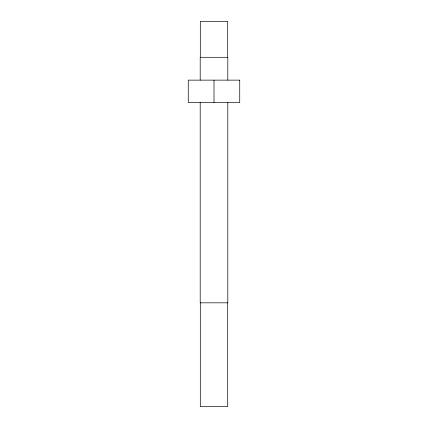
<?xml version="1.0" encoding="UTF-8"?>
<svg xmlns="http://www.w3.org/2000/svg" width="428" height="428" viewBox="0 0 428 428"><rect width="100%" height="100%" fill="white"/><g stroke="black" fill="none" stroke-linecap="round" stroke-linejoin="round"><path stroke-width="0.64" d="M227.803 80.132L227.803 57.304L200.197 57.304L200.197 80.132M227.803 102.549L227.803 302.826L200.197 302.826L200.197 102.549M227.696 57.304L227.696 21.4L200.304 21.4L200.304 57.304M227.696 302.826L227.696 406.6L200.304 406.6L200.304 302.826M214 80.132L214 102.549M239.734 80.132L188.267 80.132L188.267 102.549L239.734 102.549L239.734 80.132"/></g></svg>
